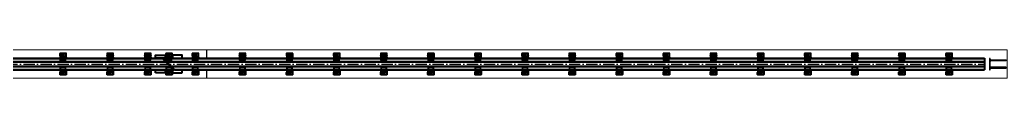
# Model space of a CAD drawing. Header units: centimetres. Extents: x 470464 to 524273, y 49611 to 59074.
# Drawn here: x 492601 to 493650, y 53393 to 53423 of the extents above; entities that cross this region are included whole.
import ezdxf

# ---------------------------------------------------------------- set-up
doc = ezdxf.new("R2010")
doc.units = ezdxf.units.CM
doc.header["$MEASUREMENT"] = 0
for name, pattern in [('1244_Aselsan_MIUM_3000$0$ACAD_ISO10W100', [18, 12, -3, 0, -3]), ('ACAD_ISO08W100', [36, 24, -3, 6, -3]), ('CHAIN', [0.3543, 0.2362, -0.0295, 0.0591, -0.0295]), ('XKITLINE00', [0])]:
    doc.linetypes.add(name, pattern=pattern)
for name, color, linetype, lineweight in [('1', 7, 'Continuous', 25), ('AAA_EKSEN', 1, 'ACAD_ISO08W100', 9), ('S-COLS-CONC', 4, 'Continuous', 40)]:
    doc.layers.add(name, color=color, linetype=linetype, lineweight=lineweight)
doc.layers.add('vinç', color=7, linetype='Continuous')

# ---------------------------------------------------------------- blocks, each defined once
blk = doc.blocks.new('sfsdsggssg')
at = {"layer": '1', "color": 2, "linetype": 'Continuous'}
for p, q in [((1141.1, -34640), (1141.1, -34640.1)), ((1141.1, -34640), (1141.1, -34645.1)), ((1141.1, -34640.1), (1141.3, -34640.1)), ((1141.1, -34640.1), (1141.1, -34645.1)), ((1141.3, -34645.1), (1141.3, -34640.1)), ((1143.2, -34639.6), (1141.4, -34639.8)), ((1141.4, -34639.7), (1143.2, -34639.6)), ((1141.4, -34639.8), (1141.4, -34639.7)), ((1141.4, -34640), (1143.2, -34639.8)), ((1141.4, -34639.8), (1141.4, -34640)), ((1143.2, -34639.6), (1143.2, -34639.8)), ((1143.2, -34639.6), (1143.2, -34639.8)), ((1143.6, -34639.6), (1143.5, -34639.8)), ((1143.5, -34639.8), (1143.6, -34639.8)), ((1143.6, -34639.6), (1143.6, -34639.6)), ((1143.7, -34639.6), (1143.6, -34639.8)), ((1143.6, -34639.6), (1144.1, -34639.6)), ((1143.7, -34639.6), (1143.6, -34639.6)), ((1143.6, -34639.8), (1143.8, -34639.9)), ((1144.1, -34639.6), (1144.1, -34639.6)), ((1144.5, -34639.6), (1147.4, -34639.6)), ((1144.5, -34639.6), (1144.5, -34639.6)), ((1144.6, -34642.7), (1144.5, -34642.8)), ((1144.6, -34642.9), (1144.5, -34642.8)), ((1147.4, -34639.6), (1144.6, -34639.6)), ((1144.6, -34639.6), (1144.6, -34639.8)), ((1144.6, -34639.8), (1147.4, -34639.8)), ((1145.5, -34641.1), (1145.5, -34641.1)), ((1145.5, -34641.1), (1145.5, -34641.1)), ((1145.8, -34639.6), (1146, -34639.3)), ((1146, -34639.4), (1145.9, -34639.6)), ((1146, -34639.3), (1146, -34639.4)), ((1146.1, -34639.6), (1146.2, -34639.5)), ((1146.3, -34639.2), (1146.2, -34639.2)), ((1148.5, -34639.2), (1146.2, -34639.2)), ((1148.4, -34639.2), (1146.3, -34639.2)), ((1146.3, -34639.4), (1148.4, -34639.4)), ((1146.4, -34644), (1146.5, -34644)), ((1146.5, -34644), (1146.5, -34643.9)), ((1147.4, -34639.6), (1147.4, -34639.6)), ((1147.4, -34639.6), (1147.4, -34639.8)), ((1147.4, -34639.8), (1147.6, -34639.7)), ((1147.4, -34639.8), (1148.2, -34640.6)), ((1148.2, -34644.5), (1147.4, -34645.3)), ((1147.6, -34639.7), (1148.4, -34640.5)), ((1147.6, -34639.7), (1147.6, -34639.7)), ((1148.4, -34640.5), (1147.6, -34639.7)), ((1147.6, -34645.5), (1148.4, -34644.7)), ((1148.2, -34640.6), (1148.4, -34640.5)), ((1148.2, -34644.5), (1148.4, -34644.7)), ((1148.3, -34640.7), (1148.3, -34644.4)), ((1148.3, -34640.7), (1148.5, -34640.7)), ((1148.3, -34644.4), (1148.5, -34644.4)), ((1148.5, -34639.2), (1148.4, -34639.2)), ((1148.4, -34640.5), (1148.4, -34640.5)), ((1148.4, -34644.7), (1148.4, -34644.7)), ((1148.5, -34639.5), (1148.5, -34642.7)), ((1148.5, -34644.4), (1148.5, -34640.7)), ((1148.5, -34640.7), (1148.5, -34640.7)), ((1148.5, -34640.7), (1148.5, -34644.5)), ((1148.5, -34644.5), (1148.5, -34644.4)), ((1148.5, -34644.5), (1148.5, -34645.9)), ((1148.7, -34642.9), (1148.7, -34639.5)), ((1148.7, -34639.5), (1148.8, -34639.5)), ((1148.7, -34643.1), (1148.7, -34642.9)), ((1148.7, -34645.9), (1148.7, -34643.1)), ((1148.8, -34639.5), (1148.8, -34646)), ((1141.1, -34645.1), (1141.3, -34645.1)), ((1141.1, -34645.1), (1141.1, -34645.1)), ((1141.4, -34645.4), (1141.4, -34645.2)), ((1143.2, -34645.4), (1141.4, -34645.2)), ((1141.4, -34645.4), (1141.4, -34645.4)), ((1141.4, -34645.4), (1143.2, -34645.6)), ((1143.2, -34645.6), (1141.4, -34645.4)), ((1143.2, -34645.6), (1143.2, -34645.4)), ((1143.2, -34645.4), (1143.2, -34645.6)), ((1143.6, -34645.3), (1143.5, -34645.3)), ((1143.5, -34645.3), (1143.6, -34645.5)), ((1143.6, -34645.3), (1143.7, -34645.5)), ((1143.8, -34645.3), (1143.6, -34645.3)), ((1143.6, -34645.5), (1143.6, -34645.6)), ((1143.6, -34645.5), (1143.7, -34645.5)), ((1144.1, -34645.6), (1143.6, -34645.6)), ((1144.1, -34645.5), (1144.1, -34645.6)), ((1144.3, -34645.6), (1144.3, -34645.9)), ((1144.3, -34645.6), (1144.3, -34646)), ((1144.3, -34645.9), (1144.3, -34646)), ((1147.4, -34645.6), (1144.5, -34645.6)), ((1144.5, -34645.6), (1144.5, -34645.6)), ((1144.5, -34645.9), (1144.5, -34645.6)), ((1144.6, -34645.4), (1144.6, -34645.6)), ((1147.4, -34645.4), (1144.6, -34645.4)), ((1144.6, -34645.6), (1147.4, -34645.6)), ((1146.5, -34646), (1144.6, -34646)), ((1144.6, -34646.3), (1144.6, -34646.2)), ((1144.6, -34646.2), (1146.7, -34646.2)), ((1144.6, -34646.3), (1148.5, -34646.3)), ((1146.7, -34645.6), (1146.5, -34645.8)), ((1146.7, -34646.2), (1146.8, -34646.2)), ((1146.8, -34646), (1146.8, -34646.2)), ((1148.4, -34646), (1146.8, -34646)), ((1146.8, -34646.2), (1148.4, -34646.2)), ((1147.4, -34645.3), (1147.6, -34645.5)), ((1147.4, -34645.4), (1147.4, -34645.6)), ((1147.4, -34645.6), (1147.4, -34645.6)), ((1148.4, -34644.7), (1147.6, -34645.5)), ((1147.6, -34645.5), (1147.6, -34645.5)), ((1148.4, -34646), (1148.4, -34646.2)), ((1148.4, -34646.2), (1148.5, -34646.3)), ((1148.8, -34646), (1148.7, -34645.9))]:
    blk.add_line(p, q, dxfattribs=at)
for radius in [1.5, 0.7]:
    blk.add_circle((1146, -34642.5), radius, dxfattribs=at)
at = {"layer": '1', "color": 2, "linetype": 'Continuous', "extrusion": (0, 0, -1)}
blk.add_circle((-1146, -34642.5), 0.8, dxfattribs=at)
for centre, start, end in [((-1145.5, -34643.4), 209.8539, 29.8539), ((-1146.5, -34641.7), 29.8539, 207.4717)]:
    blk.add_arc(centre, 1.14, start, end, dxfattribs=at)
at = {"layer": '1', "color": 2, "linetype": 'Continuous'}
for centre, radius, start, end in [((1145.5, -34643.4), 0.943, 155.4674, 321.1742), ((1145.5, -34643.4), 0.92, 156.9271, 319.7145), ((1146, -34642.5), 1.2, 166, 226), ((1146, -34642.5), 1.2, 106, 166), ((1146, -34642.5), 1.2, 226, 286), ((1146, -34642.5), 1.2, 46, 106), ((1146.5, -34641.7), 0.943, 345.8258, 138.463), ((1146.5, -34641.7), 0.92, 347.6089, 136.677), ((1146, -34642.5), 1.2, 286, 346), ((1146, -34642.5), 1.2, 346, 46)]:
    blk.add_arc(centre, radius, start, end, dxfattribs=at)
at = {"layer": '1', "color": 2, "linetype": 'Continuous', "extrusion": (0, 0, -1)}
for centre, major_axis, ratio, start_param, end_param in [((1141.4, -34640), (-0.222, 0.204), 0.995811, 5.544902, 7.021469), ((1141.4, -34640.1), (0.203, 0.221), 0.997694, 3.974105, 5.450673), ((1141.4, -34640.1), (0.0742, -0.068), 0.993033, 2.403309, 3.879876), ((1143.6, -34639.8), (0.001, 0.2), 0.752836, 0.132804, 1.847295), ((1152.5, -34642.6), (-8.4, 0), 0.918737, 5.915201, 6.65117), ((1144, -34639.8), (0.001, 0.2), 0.752479, 0.132721, 1.852962), ((1144.3, -34639.8), (-0.014, 0.199), 0.74106, 0.130215, 1.915333), ((1144.5, -34639.8), (-0.008, 0.2), 0.422896, 0.096328, 1.761115), ((1146.3, -34639.5), (0.271, 0.128), 0.997202, 4.110755, 5.150568), ((1146.2, -34639.5), (-0.173, 0.101), 0.027764, 4.691233, 6.195885), ((1146.3, -34639.5), (-0.0748, 0.0667), 0.997721, 6.084759, 7.124571), ((1146.3, -34639.4), (0, 0.2), 0.004243, 0.087267, 1.605444), ((1147.4, -34639.9), (-0.277, 0.115), 0.998522, 1.179673, 1.96192), ((1147.4, -34639.9), (0.115, 0.278), 0.997326, 5.892062, 6.674309), ((1147.4, -34639.9), (0.0384, 0.0928), 0.995546, 5.892062, 6.674309), ((1148.2, -34640.7), (-0.0928, -0.0384), 0.995546, 2.750469, 3.532716), ((1148.2, -34644.4), (0.0928, -0.0384), 0.995546, 5.892062, 6.674309), ((1148.4, -34639.4), (0, 0.2), 0.004243, 0.087267, 1.605444), ((1148.4, -34639.5), (-0.243, 0.175), 0.996422, 0.949848, 2.513048), ((1148.4, -34639.5), (0.0889, 0.0469), 0.994028, 5.200197, 6.763397), ((1148.2, -34640.7), (-0.115, 0.277), 0.998522, 1.179673, 1.96192), ((1148.2, -34640.7), (0.278, 0.115), 0.997326, 5.892062, 6.674309), ((1148.2, -34644.4), (0.115, 0.277), 0.998522, 1.179673, 1.96192), ((1148.2, -34644.5), (-0.278, 0.115), 0.997326, 2.750469, 3.532716), ((1148.5, -34639.5), (0.2, 0.001), 0.034652, 0.087319, 1.566648), ((1148.5, -34642.7), (0.008, 0.2), 0.005639, 3.866293, 4.746837), ((1148.5, -34643.2), (0.056, 0.516), 0.770786, 6.203754, 6.230389), ((1148.5, -34642.9), (-0.188, 0.076), 0.878606, 1.230281, 2.70961), ((1148.5, -34642.9), (-0.201, 0.003), 0.124494, 1.540952, 3.020281), ((1148.5, -34643.1), (0.199, -0.02), 0.74823, 4.69971, 6.151435), ((1148.5, -34643.1), (-0.2, -0.001), 0.034899, 3.228912, 4.651252), ((1141.4, -34645.1), (0.222, 0.204), 0.995811, 2.403309, 3.879876), ((1141.4, -34645.1), (-0.203, 0.221), 0.997694, 3.974105, 5.450673), ((1141.4, -34645.1), (0.0742, 0.068), 0.993033, 2.403309, 3.879876), ((1143.6, -34645.3), (-0.001, 0.2), 0.752836, 1.294298, 3.008789), ((1144, -34645.3), (-0.001, 0.2), 0.752479, 1.288631, 3.008872), ((1144.3, -34645.3), (0.014, 0.199), 0.74106, 1.22626, 3.011378), ((1144.5, -34645.9), (-0.2, 0.001), 0.034627, 4.708031, 6.195866), ((1144.6, -34645.9), (-0.138, 0.267), 0.998031, 3.623062, 5.186262), ((1144.6, -34646), (0.214, 0.214), 0.992433, 2.359993, 3.923193), ((1144.5, -34645.4), (0.008, 0.2), 0.422896, 1.380478, 3.045264), ((1144.6, -34645.9), (0.0592, 0.0819), 0.989251, 2.52068, 4.08388), ((1144.6, -34646), (0, -0.2), 0.004269, 4.747034, 6.195918), ((1146.5, -34645.8), (-0.174, 0.099), 0.027964, 1.549906, 2.758993), ((1146.9, -34646), (0.426, 0.115), 0.905428, 3.310168, 3.875491), ((1146.7, -34646), (-0.256, 0.042), 0.76271, 4.58737, 6.036255), ((1146.5, -34646.1), (-0.199, -0.016), 0.034866, 1.569261, 2.70958), ((1146.8, -34646), (-0.038, 0.196), 0.907507, 3.350606, 5.211047), ((1146.7, -34646), (-0.012, 0.201), 0.369521, 3.302192, 4.751077), ((1146.9, -34646), (0.253, 0.061), 0.768803, 3.289543, 3.701099), ((1176.9, -34592.8), (85, 148.5), 0.001169, 1.933599, 1.936064), ((1146.8, -34646), (-0.174, 0.099), 0.030283, 4.695034, 5.900559), ((1146.8, -34646), (-0.187, 0.071), 0.032625, 4.699988, 5.905162), ((1176.9, -34592.8), (85, 148.5), 0.002337, 1.9329, 1.936067), ((1147.4, -34645.3), (0.0384, -0.0928), 0.995546, 5.892062, 6.674309), ((1147.4, -34645.3), (0.277, 0.115), 0.998522, 1.179673, 1.96192), ((1147.4, -34645.3), (-0.115, 0.278), 0.997326, 2.750469, 3.532716), ((1148.4, -34645.9), (0.139, 0.266), 0.998207, 1.09196, 2.65516), ((1148.4, -34645.9), (-0.0609, 0.0807), 0.988978, 2.219923, 3.783123), ((1148.5, -34645.9), (-0.2, -0.001), 0.034899, 3.228912, 4.712496)]:
    blk.add_ellipse(centre, major_axis=major_axis, ratio=ratio, start_param=start_param, end_param=end_param, dxfattribs=at)
at = {"layer": '1', "color": 2, "linetype": 'Continuous'}
for centre, major_axis, ratio, start_param, end_param in [((1152.2, -34642.6), (-9.07, 0), 0.918737, 5.945855, 6.620515), ((1146.2, -34639.5), (-0.15, 0.261), 0.994945, 5.763279, 6.803091), ((1148.5, -34639.5), (0.214, 0.214), 0.992433, 5.501585, 7.064785), ((1148.5, -34646), (-0.214, 0.214), 0.992433, 2.359993, 3.923193)]:
    blk.add_ellipse(centre, major_axis=major_axis, ratio=ratio, start_param=start_param, end_param=end_param, dxfattribs=at)
for points, weights in [([(1141.1, -34640), (1141.1, -34640), (1141.1, -34640)], [0.500000154953, 0.499999845047, 0.500000154953]), ([(1141.4, -34639.7), (1141.4, -34639.7), (1141.4, -34639.7)], [0.500000154951, 0.499999845049, 0.500000154951]), ([(1147.4, -34639.6), (1147.4, -34639.6), (1147.4, -34639.6)], [0.500000031564, 0.499999968436, 0.500000031564]), ([(1147.6, -34639.7), (1147.6, -34639.7), (1147.6, -34639.7)], [0.500000032286, 0.499999967714, 0.500000032286]), ([(1148.4, -34640.5), (1148.4, -34640.5), (1148.4, -34640.5)], [0.500000032004, 0.499999967996, 0.500000032004]), ([(1148.5, -34640.7), (1148.5, -34640.7), (1148.5, -34640.7)], [0.500000031722, 0.499999968278, 0.500000031722]), ([(1148.5, -34644.5), (1148.5, -34644.5), (1148.5, -34644.5)], [0.500000031229, 0.499999968771, 0.500000031229]), ([(1141.1, -34645.1), (1141.1, -34645.1), (1141.1, -34645.1)], [0.500000154938, 0.499999845062, 0.500000154938]), ([(1141.4, -34645.4), (1141.4, -34645.4), (1141.4, -34645.4)], [0.500000154962, 0.499999845038, 0.500000154962]), ([(1147.4, -34645.6), (1147.4, -34645.6), (1147.4, -34645.6)], [0.500000031519, 0.499999968481, 0.500000031519]), ([(1147.6, -34645.5), (1147.6, -34645.5), (1147.6, -34645.5)], [0.500000031966, 0.499999968034, 0.500000031966]), ([(1148.4, -34644.7), (1148.4, -34644.7), (1148.4, -34644.7)], [0.500000031836, 0.499999968164, 0.500000031836])]:
    blk.add_rational_spline(points, weights, degree=2, dxfattribs=at)
for points, knots in [([(1143.2, -34639.6), (1143.2, -34639.6), (1143.3, -34639.6), (1143.4, -34639.6), (1143.5, -34639.6), (1143.5, -34639.6), (1143.6, -34639.6)], [0, 0, 0, 0, 0.225713, 0.483808, 0.741904, 1, 1, 1, 1]), ([(1143.2, -34639.6), (1143.2, -34639.6), (1143.2, -34639.6), (1143.2, -34639.6), (1143.2, -34639.6), (1143.2, -34639.6)], [0, 0, 0, 0, 0.876308, 0.876308, 1, 1, 1, 1]), ([(1143.6, -34639.6), (1143.6, -34639.6), (1143.6, -34639.6), (1143.5, -34639.6), (1143.5, -34639.6), (1143.4, -34639.6), (1143.3, -34639.6), (1143.3, -34639.6), (1143.2, -34639.6), (1143.2, -34639.6)], [0, 0, 0, 0, 0.000017, 0.000017, 0.401467, 0.401467, 0.701656, 0.701656, 1, 1, 1, 1]), ([(1143.2, -34639.8), (1143.2, -34639.8), (1143.3, -34639.8), (1143.3, -34639.8), (1143.4, -34639.8), (1143.5, -34639.8), (1143.5, -34639.8), (1143.5, -34639.8)], [0, 0, 0, 0, 0.304321, 0.304321, 0.608496, 0.608496, 1, 1, 1, 1]), ([(1143.8, -34645.3), (1143.6, -34644.9), (1143.5, -34644.4), (1143.3, -34643.5), (1143.3, -34643), (1143.3, -34641.7), (1143.5, -34640.7), (1143.8, -34639.9)], [0, 0, 0, 0, 0.25, 0.25, 0.5, 0.5, 1, 1, 1, 1]), ([(1143.8, -34639.9), (1143.9, -34639.9), (1144, -34639.9), (1144.1, -34639.9), (1144.1, -34639.9), (1144.2, -34639.9)], [0, 0, 0, 0, 0.657537, 0.657537, 1, 1, 1, 1]), ([(1144.5, -34639.9), (1144.3, -34640.3), (1144.2, -34640.8), (1144, -34641.7), (1143.9, -34642.1), (1143.9, -34643.5), (1144.1, -34644.4), (1144.5, -34645.3)], [0, 0, 0, 0, 0.25, 0.25, 0.5, 0.5, 1, 1, 1, 1]), ([(1144.3, -34639.6), (1144.3, -34639.6), (1144.3, -34639.6), (1144.2, -34639.6), (1144.2, -34639.6), (1144.1, -34639.6), (1144.1, -34639.6), (1144.1, -34639.6), (1144.1, -34639.6), (1144.1, -34639.6)], [0, 0, 0, 0, 0.155547, 0.155547, 0.580528, 0.580528, 0.999985, 0.999985, 1, 1, 1, 1]), ([(1144.1, -34639.6), (1144.1, -34639.6), (1144.1, -34639.6), (1144.2, -34639.6), (1144.3, -34639.6), (1144.4, -34639.6), (1144.5, -34639.6)], [0, 0, 0, 0, 0.25, 0.5, 0.749999, 1, 1, 1, 1]), ([(1144.2, -34639.9), (1144.2, -34639.9), (1144.3, -34639.9), (1144.3, -34639.9), (1144.4, -34639.9), (1144.4, -34639.9), (1144.4, -34639.9), (1144.5, -34639.9)], [0, 0, 0, 0, 0.423047, 0.423047, 0.845832, 0.845832, 1, 1, 1, 1]), ([(1144.5, -34639.6), (1144.5, -34639.6), (1144.5, -34639.6), (1144.4, -34639.6), (1144.4, -34639.6), (1144.3, -34639.6), (1144.3, -34639.6), (1144.3, -34639.6)], [0, 0, 0, 0, 0.000035, 0.000035, 0.836112, 0.836112, 1, 1, 1, 1]), ([(1144.6, -34639.6), (1144.6, -34639.6), (1144.6, -34639.6), (1144.6, -34639.6), (1144.5, -34639.6), (1144.5, -34639.6), (1144.5, -34639.6)], [0, 0, 0, 0, 0.267342, 0.267342, 0.267342, 1, 1, 1, 1]), ([(1144.5, -34639.9), (1144.5, -34639.9), (1144.5, -34639.9), (1144.5, -34639.8), (1144.5, -34639.8), (1144.5, -34639.8)], [0, 0, 0, 0, 0.864692, 0.864692, 1, 1, 1, 1]), ([(1144.5, -34639.8), (1144.6, -34639.8), (1144.6, -34639.8), (1144.6, -34639.8), (1144.6, -34639.8), (1144.6, -34639.8), (1144.6, -34639.8), (1144.6, -34639.8)], [0, 0, 0, 0, 0.704482, 0.704482, 0.731136, 0.731136, 1, 1, 1, 1]), ([(1144.7, -34642.9), (1144.7, -34642.8), (1144.8, -34642.7), (1144.8, -34642.5), (1144.9, -34642.3), (1144.9, -34642.2)], [0, 0, 0, 0, 0.5, 0.5, 1, 1, 1, 1]), ([(1145.1, -34641.6), (1145.2, -34641.5), (1145.3, -34641.5), (1145.5, -34641.4), (1145.6, -34641.4), (1145.7, -34641.4)], [0, 0, 0, 0, 0.5, 0.5, 1, 1, 1, 1]), ([(1145.7, -34643.9), (1145.6, -34643.8), (1145.6, -34643.7), (1145.4, -34643.5), (1145.3, -34643.5), (1145.2, -34643.4)], [0, 0, 0, 0, 0.5, 0.5, 1, 1, 1, 1]), ([(1146.4, -34641.2), (1146.5, -34641.2), (1146.5, -34641.3), (1146.7, -34641.5), (1146.8, -34641.6), (1146.9, -34641.7)], [0, 0, 0, 0, 0.5, 0.5, 1, 1, 1, 1]), ([(1147, -34643.5), (1146.9, -34643.5), (1146.8, -34643.5), (1146.6, -34643.6), (1146.5, -34643.6), (1146.4, -34643.7)], [0, 0, 0, 0, 0.5, 0.5, 1, 1, 1, 1]), ([(1147.4, -34642.1), (1147.4, -34642.2), (1147.3, -34642.3), (1147.3, -34642.6), (1147.2, -34642.7), (1147.2, -34642.8)], [0, 0, 0, 0, 0.5, 0.5, 1, 1, 1, 1]), ([(1143.5, -34645.3), (1143.5, -34645.4), (1143.5, -34645.4), (1143.4, -34645.4), (1143.3, -34645.4), (1143.3, -34645.4), (1143.2, -34645.4), (1143.2, -34645.4)], [0, 0, 0, 0, 0.37098, 0.37098, 0.685408, 0.685408, 1, 1, 1, 1]), ([(1143.2, -34645.6), (1143.2, -34645.6), (1143.3, -34645.6), (1143.4, -34645.6), (1143.4, -34645.6), (1143.5, -34645.6), (1143.5, -34645.6), (1143.6, -34645.5)], [0, 0, 0, 0, 0.308433, 0.308433, 0.618953, 0.618953, 1, 1, 1, 1]), ([(1143.6, -34645.6), (1143.5, -34645.6), (1143.5, -34645.6), (1143.4, -34645.6), (1143.3, -34645.6), (1143.2, -34645.6), (1143.2, -34645.6)], [0, 0, 0, 0, 0.258096, 0.516192, 0.774287, 1, 1, 1, 1]), ([(1144.2, -34645.3), (1144.1, -34645.3), (1144, -34645.3), (1143.9, -34645.3), (1143.8, -34645.3), (1143.8, -34645.3)], [0, 0, 0, 0, 0.657537, 0.657537, 1, 1, 1, 1]), ([(1144.1, -34645.5), (1144.1, -34645.5), (1144.1, -34645.5), (1144.1, -34645.5), (1144.1, -34645.5), (1144.2, -34645.5), (1144.3, -34645.5), (1144.3, -34645.5)], [0, 0, 0, 0, 0.000015, 0.000015, 0.496417, 0.496417, 1, 1, 1, 1]), ([(1144.5, -34645.6), (1144.4, -34645.6), (1144.3, -34645.6), (1144.2, -34645.6), (1144.1, -34645.6), (1144.1, -34645.6), (1144.1, -34645.6)], [0, 0, 0, 0, 0.250001, 0.5, 0.75, 1, 1, 1, 1]), ([(1144.5, -34645.3), (1144.4, -34645.3), (1144.4, -34645.3), (1144.3, -34645.3), (1144.2, -34645.3), (1144.2, -34645.3)], [0, 0, 0, 0, 0.500153, 0.500153, 1, 1, 1, 1]), ([(1144.3, -34645.5), (1144.3, -34645.5), (1144.4, -34645.6), (1144.4, -34645.6), (1144.4, -34645.6), (1144.5, -34645.6), (1144.5, -34645.6), (1144.5, -34645.6)], [0, 0, 0, 0, 0.836069, 0.836069, 0.999965, 0.999965, 1, 1, 1, 1]), ([(1144.6, -34645.4), (1144.6, -34645.3), (1144.6, -34645.3), (1144.5, -34645.3), (1144.5, -34645.3), (1144.5, -34645.3)], [0, 0, 0, 0, 0.858601, 0.858601, 1, 1, 1, 1]), ([(1144.5, -34645.3), (1144.5, -34645.3), (1144.5, -34645.3), (1144.5, -34645.3), (1144.5, -34645.3), (1144.5, -34645.3)], [0, 0, 0, 0, 0.863107, 0.863107, 1, 1, 1, 1])]:
    blk.add_open_spline(points, degree=3, knots=knots, dxfattribs=at)
for points in [[(1143.2, -34639.6), (1143.2, -34639.6), (1143.2, -34639.6), (1143.2, -34639.6)], [(1143.2, -34639.6), (1143.2, -34639.6), (1143.2, -34639.6), (1143.2, -34639.6)], [(1143.2, -34639.6), (1143.2, -34639.6), (1143.2, -34639.6), (1143.2, -34639.6)], [(1143.2, -34639.6), (1143.2, -34639.6), (1143.2, -34639.6), (1143.2, -34639.6)], [(1143.2, -34639.6), (1143.2, -34639.6), (1143.2, -34639.6), (1143.2, -34639.6)], [(1143.2, -34639.8), (1143.2, -34639.8), (1143.2, -34639.8), (1143.2, -34639.8)], [(1144.1, -34639.6), (1143.9, -34639.6), (1143.8, -34639.6), (1143.7, -34639.6)], [(1145.2, -34643.4), (1145, -34643.2), (1144.9, -34643), (1144.7, -34642.9)], [(1144.9, -34642.2), (1144.9, -34642), (1145, -34641.8), (1145.1, -34641.6)], [(1145.7, -34641.4), (1146, -34641.3), (1146.2, -34641.2), (1146.4, -34641.2)], [(1146.4, -34643.7), (1146.1, -34643.7), (1145.9, -34643.8), (1145.7, -34643.9)], [(1146.9, -34641.7), (1147.1, -34641.8), (1147.2, -34642), (1147.4, -34642.1)], [(1147.2, -34642.8), (1147.2, -34643), (1147.1, -34643.3), (1147, -34643.5)], [(1143.2, -34645.4), (1143.2, -34645.4), (1143.2, -34645.4), (1143.2, -34645.4)], [(1143.2, -34645.6), (1143.2, -34645.6), (1143.2, -34645.6), (1143.2, -34645.6)], [(1143.2, -34645.6), (1143.2, -34645.6), (1143.2, -34645.6), (1143.2, -34645.6)], [(1143.2, -34645.6), (1143.2, -34645.6), (1143.2, -34645.6), (1143.2, -34645.6)], [(1143.2, -34645.6), (1143.2, -34645.6), (1143.2, -34645.6), (1143.2, -34645.6)], [(1143.2, -34645.6), (1143.2, -34645.6), (1143.2, -34645.6), (1143.2, -34645.6)], [(1143.2, -34645.6), (1143.2, -34645.6), (1143.2, -34645.6), (1143.2, -34645.6)], [(1143.7, -34645.5), (1143.8, -34645.5), (1143.9, -34645.5), (1144.1, -34645.5)], [(1144.5, -34645.6), (1144.5, -34645.6), (1144.6, -34645.6), (1144.6, -34645.6)], [(1146.7, -34645.9), (1146.7, -34645.9), (1146.7, -34645.9), (1146.7, -34646)], [(1146.8, -34646), (1146.8, -34646), (1146.8, -34646), (1146.8, -34646)]]:
    blk.add_open_spline(points, degree=3, dxfattribs=at)
at = {"layer": 'AAA_EKSEN', "color": 2, "linetype": 'CHAIN', "ltscale": 20}
for p, q in [((1147, -34642.5), (1145, -34642.5)), ((1146, -34641.5), (1146, -34643.5))]:
    blk.add_line(p, q, dxfattribs=at)
blk = doc.blocks.new('dfghdsfdhfd')
at = {"layer": 'S-COLS-CONC', "color": 2}
for p, q in [((1058.5, -34669.1), (1046, -34681.6)), ((1054.5, -34673.1), (1054.5, -35860.6)), ((1054.9, -34672.6), (1054.9, -35860.1)), ((1058.1, -34669.5), (1058.1, -35857)), ((1058.5, -34669.1), (1058.5, -35856.6)), ((1046, -34681.6), (1046, -35869.1)), ((1046.3, -34681.2), (1046.3, -35868.7)), ((1049.5, -34678), (1049.5, -35865.5)), ((1050, -34677.6), (1050, -35865.1)), ((1058.5, -35856.6), (1046, -35869.1))]:
    blk.add_line(p, q, dxfattribs=at)
blk = doc.blocks.new('tyntrnymuymtnbr')
at = {"layer": 'S-COLS-CONC', "color": 2}
for p, q in [((72219.1, 26325.4), (72219.1, 26312.9)), ((73091.1, 26325.4), (72219.1, 26325.4)), ((73090.7, 26325.1), (72219.1, 26325.1)), ((73087.5, 26321.9), (72219.1, 26321.9)), ((73091.1, 26325.4), (73078.6, 26312.9)), ((73087.1, 26321.4), (72219.1, 26321.4)), ((73082.6, 26316.9), (72219.1, 26316.9)), ((73082.1, 26316.5), (72219.1, 26316.5)), ((73079, 26313.3), (72219.1, 26313.3)), ((73078.6, 26312.9), (72219.1, 26312.9))]:
    blk.add_line(p, q, dxfattribs=at)
blk = doc.blocks.new('FSDGDFGFDSAGDSA')
at = {"color": 2, "linetype": 'XKITLINE00', "lineweight": 0}
for p, q in [((399394.4, 57737.1), (399403.2, 57737.1)), ((399394.4, 55937.1), (399394.4, 57737.1)), ((399415.7, 57737.1), (399424.4, 57737.1)), ((399424.4, 55937.1), (399424.4, 57737.1))]:
    blk.add_line(p, q, dxfattribs=at)
at = {"color": 2}
for p, q in [((399394.4, 55937.1), (399403.2, 55937.1)), ((399415.7, 55937.1), (399424.4, 55937.1))]:
    blk.add_line(p, q, dxfattribs=at)
blk = doc.blocks.new('3RFRS334')
at = {"ltscale": 0.4}
h = blk.add_hatch(color=0, dxfattribs=at)
h.dxf.hatch_style = 1
h.paths.add_polyline_path([(303509, 45820), (303515, 45814), (303515, 45820)])
h = blk.add_hatch(color=0, dxfattribs=at)
h.dxf.hatch_style = 1
h.paths.add_polyline_path([(303525, 45814), (303525, 45820), (303531, 45820)])
h = blk.add_hatch(color=0, dxfattribs=at)
h.dxf.hatch_style = 1
h.paths.add_polyline_path([(303589, 45820), (303595, 45814), (303595, 45820)])
h = blk.add_hatch(color=0, dxfattribs=at)
h.dxf.hatch_style = 1
h.paths.add_polyline_path([(303605, 45814), (303605, 45820), (303611, 45820)])
at = {"color": 0, "ltscale": 0.4}
for points in [[(303620, 45830), (303620, 45820), (303500, 45820), (303500, 45830)], [(303525, 45650), (303525, 45820), (303515, 45820), (303515, 45650)], [(303595, 45650), (303595, 45820), (303605, 45820), (303605, 45650)]]:
    blk.add_lwpolyline(points, close=True, dxfattribs=at)
at = {"color": 0, "ltscale": 0.4, "elevation": 0}
for points in [[(303509, 45820), (303515, 45814), (303515, 45820), (303509, 45820)], [(303531, 45820), (303525, 45814), (303525, 45820), (303531, 45820)], [(303589, 45820), (303595, 45814), (303595, 45820), (303589, 45820)], [(303611, 45820), (303605, 45814), (303605, 45820), (303611, 45820)]]:
    blk.add_lwpolyline(points, dxfattribs=at)
blk = doc.blocks.new('OIHOIJOIŞOIJI')
at = {"color": 2, "linetype": 'XKITLINE00', "lineweight": 0}
for p, q in [((399172.4, 62187.1), (399202.4, 62187.1)), ((399172.4, 61337.1), (399172.4, 62187.1)), ((399202.4, 61337.1), (399202.4, 62187.1))]:
    blk.add_line(p, q, dxfattribs=at)
at = {"color": 2}
for p, q in [((399172.4, 61337.1), (399181.2, 61337.1)), ((399193.7, 61337.1), (399202.4, 61337.1))]:
    blk.add_line(p, q, dxfattribs=at)
blk = doc.blocks.new('rtrtjhrkıtyurjtyrkurjt')
at = {"color": 2, "linetype": '1244_Aselsan_MIUM_3000$0$ACAD_ISO10W100'}
blk.add_line((416786.5, 73732.6), (416786.5, 77287), dxfattribs=at)
at = {"layer": 'S-COLS-CONC', "color": 2}
for points in [[(416780.2, 76435), (416777.2, 76435), (416777.2, 76425), (416780.2, 76425)], [(416795.7, 76435), (416792.7, 76435), (416792.7, 76425), (416795.7, 76425)], [(416780.2, 76407), (416777.2, 76407), (416777.2, 76417), (416780.2, 76417)], [(416795.7, 76407), (416792.7, 76407), (416792.7, 76417), (416795.7, 76417)]]:
    blk.add_lwpolyline(points, close=True, dxfattribs=at)
at = {"color": 2, "xscale": -0.1, "yscale": 0.1, "zscale": 0.1, "rotation": 180}
blk.add_blockref('3RFRS334', (386430.5, 81875), dxfattribs=at)
at = {"layer": 'S-COLS-CONC', "color": 2, "xscale": -1}
for name, p, rotation in [('tyntrnymuymtnbr', (443105.6, 149506.1), 90.00000000000001), ('sfsdsggssg', (415649.2, 42606.5), 179.9999999999999), ('sfsdsggssg', (415649.2, 42556.5), 179.9999999999999), ('sfsdsggssg', (415649.2, 42506.5), 179.9999999999999), ('sfsdsggssg', (415649.2, 42456.5), 179.9999999999999), ('sfsdsggssg', (415649.2, 42406.5), 179.9999999999999), ('sfsdsggssg', (415649.2, 42356.5), 179.9999999999999), ('sfsdsggssg', (415649.2, 42306.5), 179.9999999999999), ('sfsdsggssg', (415649.2, 42256.5), 179.9999999999999), ('sfsdsggssg', (415649.2, 42206.5), 179.9999999999999), ('sfsdsggssg', (415649.2, 42156.5), 179.9999999999999), ('sfsdsggssg', (415649.2, 42106.5), 179.9999999999999), ('sfsdsggssg', (415649.2, 42056.5), 179.9999999999999), ('sfsdsggssg', (415649.2, 42006.5), 179.9999999999999), ('sfsdsggssg', (415649.2, 41956.5), 179.9999999999999), ('sfsdsggssg', (415649.2, 41906.5), 179.9999999999999), ('sfsdsggssg', (415649.2, 41856.5), 179.9999999999999), ('sfsdsggssg', (415649.2, 41806.5), 179.9999999999999), ('sfsdsggssg', (415649.2, 41778.5), 179.9999999999999), ('sfsdsggssg', (415649.2, 41756), 179.9999999999999), ('sfsdsggssg', (415649.2, 41716), 179.9999999999999), ('sfsdsggssg', (415649.2, 41666), 179.9999999999999)]:
    blk.add_blockref(name, p, dxfattribs=dict(at, rotation=rotation))
at = {"layer": 'S-COLS-CONC', "color": 2, "rotation": 180}
for name, p in [('sfsdsggssg', (417923.8, 42606.5)), ('sfsdsggssg', (417923.8, 42556.5)), ('sfsdsggssg', (417923.8, 42506.5)), ('sfsdsggssg', (417923.8, 42456.5)), ('sfsdsggssg', (417923.8, 42406.5)), ('sfsdsggssg', (417923.8, 42356.5)), ('sfsdsggssg', (417923.8, 42306.5)), ('sfsdsggssg', (417923.8, 42256.5)), ('sfsdsggssg', (417923.8, 42206.5)), ('sfsdsggssg', (417923.8, 42156.5)), ('sfsdsggssg', (417923.8, 42106.5)), ('sfsdsggssg', (417923.8, 42056.5)), ('sfsdsggssg', (417923.8, 42006.5)), ('sfsdsggssg', (417923.8, 41956.5)), ('sfsdsggssg', (417923.8, 41906.5)), ('sfsdsggssg', (417923.8, 41856.5)), ('sfsdsggssg', (417923.8, 41806.5)), ('sfsdsggssg', (417923.8, 41778.5)), ('dfghdsfdhfd', (417838.7, 40557.4)), ('sfsdsggssg', (417923.8, 41756)), ('sfsdsggssg', (417923.8, 41716)), ('sfsdsggssg', (417923.8, 41666))]:
    blk.add_blockref(name, p, dxfattribs=at)
at = {"layer": 'vinç', "color": 2}
for name, p in [('OIHOIJOIŞOIJI', (17599, 15123.9)), ('FSDGDFGFDSAGDSA', (17377, 18723.9))]:
    blk.add_blockref(name, p, dxfattribs=at)

msp = doc.modelspace()

# ---------------------------------------------------------------- block references
at = {"layer": 'vinç', "color": 2, "rotation": 270}
msp.add_blockref('rtrtjhrkıtyurjtyrkurjt', (416338.74, 470194.02), dxfattribs=at)

doc.saveas('drawing.dxf')
